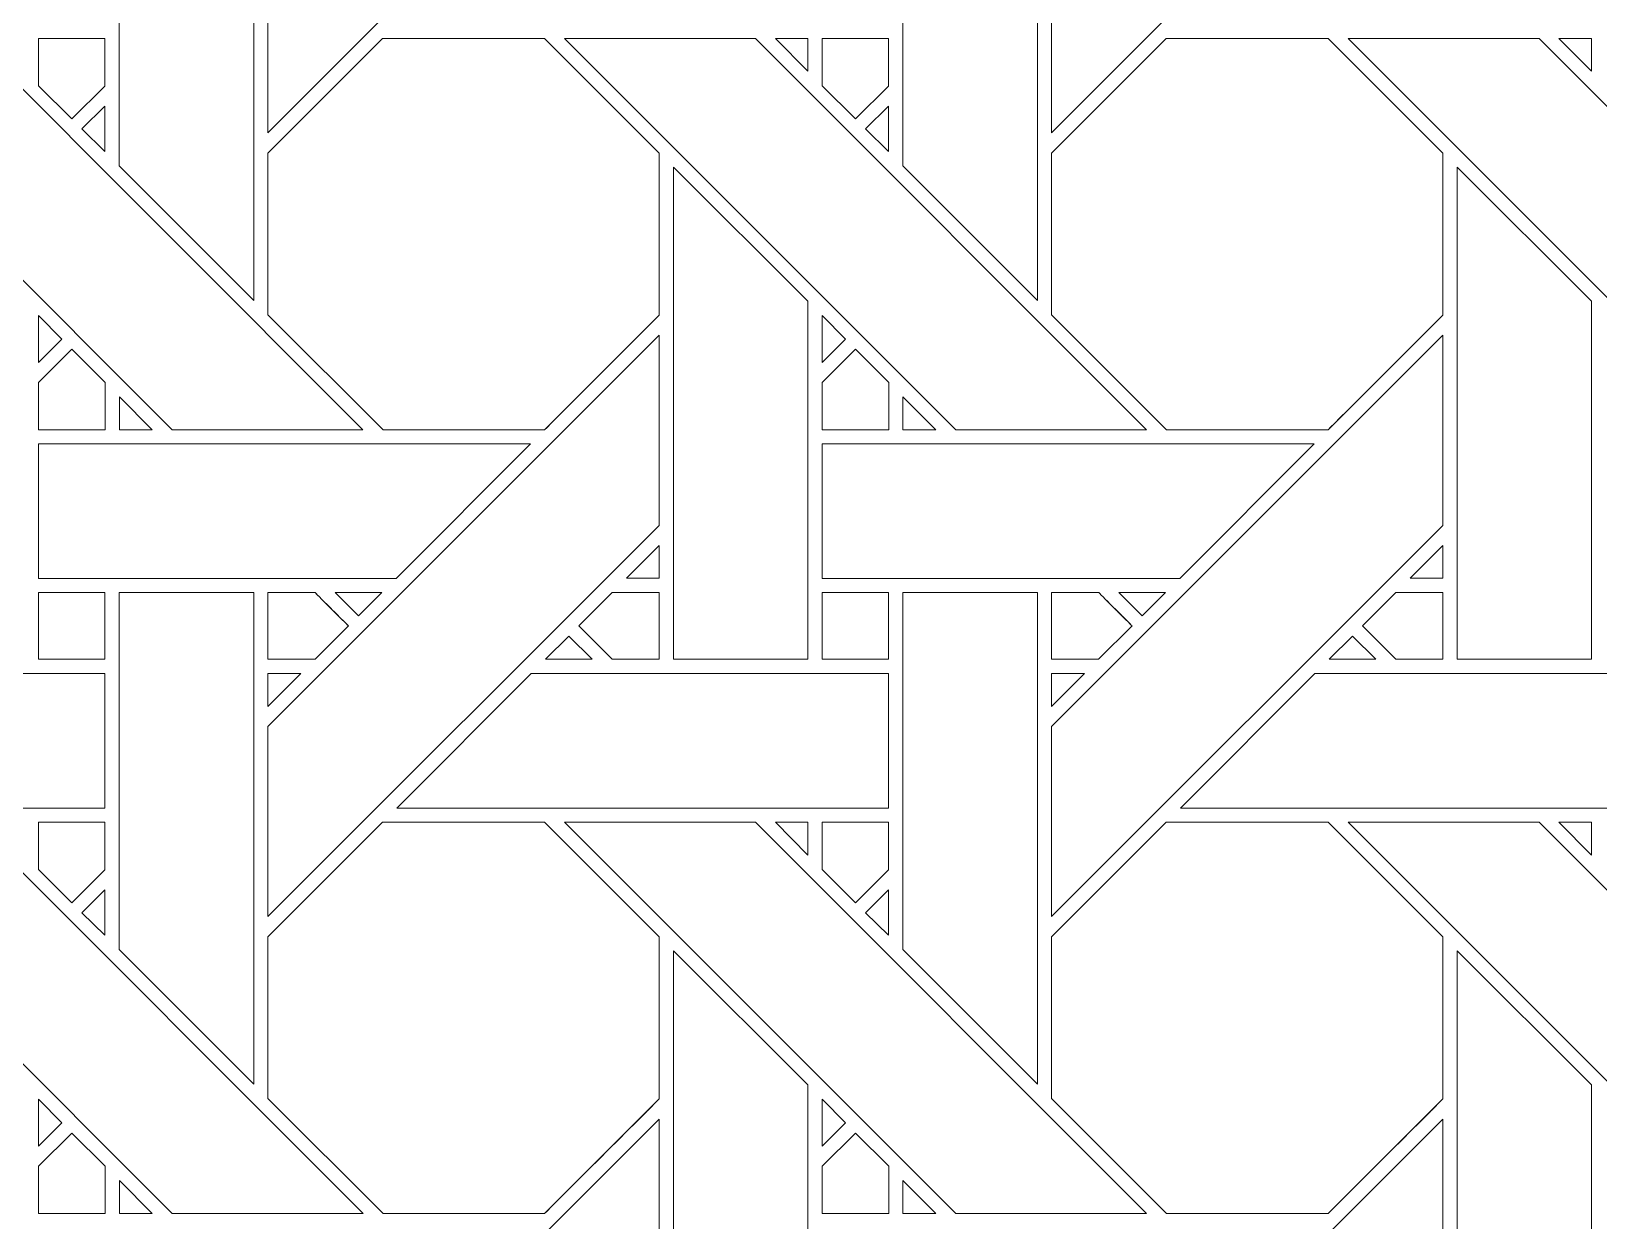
# Model space of a CAD drawing. Header units: inches. Extents: x 8.9 to 15.9, y 4.1 to 14.1.
# Drawn here: x 10.436 to 12.334, y 7.661 to 9.101 of the extents above; entities that cross this region are included whole.
import ezdxf

# ---------------------------------------------------------------- set-up
doc = ezdxf.new("R2010")
doc.units = ezdxf.units.IN
doc.header["$MEASUREMENT"] = 0
doc.layers.add('Design', color=7, linetype='Continuous', lineweight=0)

msp = doc.modelspace()

# ---------------------------------------------------------------- linework, layer by layer
at = {"layer": 'Design'}
for points, knots in [([(12.3829, 14.0948), (10.4499, 14.0948), (8.8829, 12.5278), (8.8829, 10.5948), (8.8829, 10.5948), (8.8829, 4.0948), (8.8829, 4.0948), (8.8829, 4.0948), (15.8829, 4.0948), (15.8829, 4.0948), (15.8829, 4.0948), (15.8829, 10.5948), (15.8829, 10.5948), (15.8829, 12.5278), (14.3159, 14.0948), (12.3829, 14.0948)], [0, 0, 0, 0, 1, 1, 1, 2, 2, 2, 3, 3, 3, 4, 4, 4, 5, 5, 5, 5]), ([(12.3829, 13.4898), (10.7865, 13.4898), (9.4879, 12.1911), (9.4879, 10.5948), (9.4879, 10.5948), (9.4879, 4.6998), (9.4879, 4.6998), (9.4879, 4.6998), (15.2779, 4.6998), (15.2779, 4.6998), (15.2779, 4.6998), (15.2779, 10.5948), (15.2779, 10.5948), (15.2779, 12.1911), (13.9792, 13.4898), (12.3829, 13.4898)], [0, 0, 0, 0, 1, 1, 1, 2, 2, 2, 3, 3, 3, 4, 4, 4, 5, 5, 5, 5]), ([(10.7229, 9.2081), (10.7229, 9.2081), (11.1966, 9.6817), (11.1966, 9.6817), (11.1966, 9.6817), (11.1966, 9.4516), (11.1966, 9.4516), (11.1966, 9.4516), (10.7229, 8.978), (10.7229, 8.978), (10.7229, 8.978), (10.7229, 9.2081), (10.7229, 9.2081)], [0, 0, 0, 0, 1, 1, 1, 2, 2, 2, 3, 3, 3, 4, 4, 4, 4]), ([(11.6717, 9.2081), (11.6717, 9.2081), (12.1453, 9.6817), (12.1453, 9.6817), (12.1453, 9.6817), (12.1453, 9.4516), (12.1453, 9.4516), (12.1453, 9.4516), (11.6717, 8.978), (11.6717, 8.978), (11.6717, 8.978), (11.6717, 9.2081), (11.6717, 9.2081)], [0, 0, 0, 0, 1, 1, 1, 2, 2, 2, 3, 3, 3, 4, 4, 4, 4]), ([(10.7058, 9.3702), (10.7058, 9.3702), (10.7058, 8.7751), (10.7058, 8.7751), (10.7058, 8.7751), (10.5429, 8.938), (10.5429, 8.938), (10.5429, 8.938), (10.5429, 9.3702), (10.5429, 9.3702), (10.5429, 9.3702), (10.7058, 9.3702), (10.7058, 9.3702)], [0, 0, 0, 0, 1, 1, 1, 2, 2, 2, 3, 3, 3, 4, 4, 4, 4]), ([(11.6545, 9.3702), (11.6545, 9.3702), (11.6545, 8.7751), (11.6545, 8.7751), (11.6545, 8.7751), (11.4916, 8.938), (11.4916, 8.938), (11.4916, 8.938), (11.4916, 9.3702), (11.4916, 9.3702), (11.4916, 9.3702), (11.6545, 9.3702), (11.6545, 9.3702)], [0, 0, 0, 0, 1, 1, 1, 2, 2, 2, 3, 3, 3, 4, 4, 4, 4]), ([(10.3643, 9.0923), (10.3643, 9.0923), (10.8379, 8.6187), (10.8379, 8.6187), (10.8379, 8.6187), (10.6069, 8.6187), (10.6069, 8.6187), (10.6069, 8.6187), (10.1334, 9.0923), (10.1334, 9.0923), (10.1334, 9.0923), (10.3643, 9.0923), (10.3643, 9.0923)], [0, 0, 0, 0, 1, 1, 1, 2, 2, 2, 3, 3, 3, 4, 4, 4, 4]), ([(10.5253, 9.0923), (10.5253, 9.0923), (10.5253, 9.0347), (10.5253, 9.0347), (10.5253, 9.0347), (10.4854, 8.9948), (10.4854, 8.9948), (10.4854, 8.9948), (10.445, 9.0351), (10.445, 9.0351), (10.445, 9.0351), (10.445, 9.0923), (10.445, 9.0923), (10.445, 9.0923), (10.5253, 9.0923), (10.5253, 9.0923)], [0, 0, 0, 0, 1, 1, 1, 2, 2, 2, 3, 3, 3, 4, 4, 4, 5, 5, 5, 5]), ([(10.4854, 8.9948), (10.4854, 8.9948), (10.445, 9.0351), (10.445, 9.0351), (10.445, 9.0351), (10.445, 9.0923), (10.445, 9.0923), (10.445, 9.0923), (10.5253, 9.0923), (10.5253, 9.0923), (10.5253, 9.0923), (10.5253, 9.0347), (10.5253, 9.0347), (10.5253, 9.0347), (10.4854, 8.9948), (10.4854, 8.9948)], [0, 0, 0, 0, 1, 1, 1, 2, 2, 2, 3, 3, 3, 4, 4, 4, 5, 5, 5, 5]), ([(10.8616, 9.0923), (10.8616, 9.0923), (11.0578, 9.0923), (11.0578, 9.0923), (11.0578, 9.0923), (11.1966, 8.9536), (11.1966, 8.9536), (11.1966, 8.9536), (11.1966, 8.7574), (11.1966, 8.7574), (11.1788, 8.7394), (11.0669, 8.6277), (11.0579, 8.6187), (11.0579, 8.6187), (10.8622, 8.6187), (10.8622, 8.6187), (10.8622, 8.6187), (10.7229, 8.7579), (10.7229, 8.7579), (10.7229, 8.7579), (10.7229, 8.9536), (10.7229, 8.9536), (10.7229, 8.9536), (10.8616, 9.0923), (10.8616, 9.0923)], [0, 0, 0, 0, 1, 1, 1, 2, 2, 2, 3, 3, 3, 4, 4, 4, 5, 5, 5, 6, 6, 6, 7, 7, 7, 8, 8, 8, 8]), ([(10.7229, 8.9536), (10.7229, 8.9536), (10.8616, 9.0923), (10.8616, 9.0923), (10.8616, 9.0923), (11.0578, 9.0923), (11.0578, 9.0923), (11.0578, 9.0923), (11.1966, 8.9536), (11.1966, 8.9536), (11.1966, 8.9536), (11.1966, 8.7574), (11.1966, 8.7574), (11.1787, 8.7394), (11.0668, 8.6277), (11.0579, 8.6187), (11.0579, 8.6187), (10.8622, 8.6187), (10.8622, 8.6187), (10.8622, 8.6187), (10.7229, 8.7579), (10.7229, 8.7579), (10.7229, 8.7579), (10.7229, 8.9536), (10.7229, 8.9536)], [0, 0, 0, 0, 1, 1, 1, 2, 2, 2, 3, 3, 3, 4, 4, 4, 5, 5, 5, 6, 6, 6, 7, 7, 7, 8, 8, 8, 8]), ([(11.313, 9.0923), (11.313, 9.0923), (11.7867, 8.6187), (11.7867, 8.6187), (11.7867, 8.6187), (11.5556, 8.6187), (11.5556, 8.6187), (11.5556, 8.6187), (11.0821, 9.0923), (11.0821, 9.0923), (11.0821, 9.0923), (11.313, 9.0923), (11.313, 9.0923)], [0, 0, 0, 0, 1, 1, 1, 2, 2, 2, 3, 3, 3, 4, 4, 4, 4]), ([(11.3766, 9.0923), (11.3766, 9.0923), (11.3766, 9.0525), (11.3766, 9.0525), (11.3766, 9.0525), (11.3372, 9.0923), (11.3372, 9.0923), (11.3372, 9.0923), (11.3766, 9.0923), (11.3766, 9.0923)], [0, 0, 0, 0, 1, 1, 1, 2, 2, 2, 3, 3, 3, 3]), ([(11.474, 9.0923), (11.474, 9.0923), (11.474, 9.0347), (11.474, 9.0347), (11.474, 9.0347), (11.4341, 8.9948), (11.4341, 8.9948), (11.4341, 8.9948), (11.3938, 9.0351), (11.3938, 9.0351), (11.3938, 9.0351), (11.3938, 9.0923), (11.3938, 9.0923), (11.3938, 9.0923), (11.474, 9.0923), (11.474, 9.0923)], [0, 0, 0, 0, 1, 1, 1, 2, 2, 2, 3, 3, 3, 4, 4, 4, 5, 5, 5, 5]), ([(11.4341, 8.9948), (11.4341, 8.9948), (11.3938, 9.0351), (11.3938, 9.0351), (11.3938, 9.0351), (11.3938, 9.0923), (11.3938, 9.0923), (11.3938, 9.0923), (11.474, 9.0923), (11.474, 9.0923), (11.474, 9.0923), (11.474, 9.0347), (11.474, 9.0347), (11.474, 9.0347), (11.4341, 8.9948), (11.4341, 8.9948)], [0, 0, 0, 0, 1, 1, 1, 2, 2, 2, 3, 3, 3, 4, 4, 4, 5, 5, 5, 5]), ([(11.8104, 9.0923), (11.8104, 9.0923), (12.0066, 9.0923), (12.0066, 9.0923), (12.0066, 9.0923), (12.1453, 8.9536), (12.1453, 8.9536), (12.1453, 8.9536), (12.1453, 8.7574), (12.1453, 8.7574), (12.1275, 8.7395), (12.0156, 8.6277), (12.0066, 8.6187), (12.0066, 8.6187), (11.8109, 8.6187), (11.8109, 8.6187), (11.8109, 8.6187), (11.6717, 8.7579), (11.6717, 8.7579), (11.6717, 8.7579), (11.6717, 8.9536), (11.6717, 8.9536), (11.6717, 8.9536), (11.8104, 9.0923), (11.8104, 9.0923)], [0, 0, 0, 0, 1, 1, 1, 2, 2, 2, 3, 3, 3, 4, 4, 4, 5, 5, 5, 6, 6, 6, 7, 7, 7, 8, 8, 8, 8]), ([(11.6717, 8.9536), (11.6717, 8.9536), (11.8104, 9.0923), (11.8104, 9.0923), (11.8104, 9.0923), (12.0066, 9.0923), (12.0066, 9.0923), (12.0066, 9.0923), (12.1453, 8.9536), (12.1453, 8.9536), (12.1453, 8.9536), (12.1453, 8.7574), (12.1453, 8.7574), (12.1273, 8.7393), (12.0155, 8.6276), (12.0066, 8.6187), (12.0066, 8.6187), (11.8109, 8.6187), (11.8109, 8.6187), (11.8109, 8.6187), (11.6717, 8.7579), (11.6717, 8.7579), (11.6717, 8.7579), (11.6717, 8.9536), (11.6717, 8.9536)], [0, 0, 0, 0, 1, 1, 1, 2, 2, 2, 3, 3, 3, 4, 4, 4, 5, 5, 5, 6, 6, 6, 7, 7, 7, 8, 8, 8, 8]), ([(12.5044, 8.6187), (12.5044, 8.6187), (12.0308, 9.0923), (12.0308, 9.0923), (12.0308, 9.0923), (12.2618, 9.0923), (12.2618, 9.0923), (12.2618, 9.0923), (12.7354, 8.6187), (12.7354, 8.6187), (12.7354, 8.6187), (12.5044, 8.6187), (12.5044, 8.6187)], [0, 0, 0, 0, 1, 1, 1, 2, 2, 2, 3, 3, 3, 4, 4, 4, 4]), ([(12.3253, 9.0923), (12.3253, 9.0923), (12.3253, 9.0525), (12.3253, 9.0525), (12.3253, 9.0525), (12.2859, 9.0923), (12.2859, 9.0923), (12.2859, 9.0923), (12.3253, 9.0923), (12.3253, 9.0923)], [0, 0, 0, 0, 1, 1, 1, 2, 2, 2, 3, 3, 3, 3]), ([(10.5253, 9.0105), (10.5253, 9.0105), (10.5253, 8.9553), (10.5253, 8.9553), (10.5253, 8.9553), (10.4976, 8.9827), (10.4976, 8.9827), (10.4976, 8.9827), (10.5253, 9.0105), (10.5253, 9.0105)], [0, 0, 0, 0, 1, 1, 1, 2, 2, 2, 3, 3, 3, 3]), ([(11.4741, 9.0105), (11.4741, 9.0105), (11.4741, 8.9553), (11.4741, 8.9553), (11.4741, 8.9553), (11.4463, 8.9827), (11.4463, 8.9827), (11.4463, 8.9827), (11.4741, 9.0105), (11.4741, 9.0105)], [0, 0, 0, 0, 1, 1, 1, 2, 2, 2, 3, 3, 3, 3]), ([(11.3765, 8.7744), (11.3765, 8.7744), (11.3765, 8.3407), (11.3765, 8.3407), (11.3765, 8.3407), (11.2137, 8.3407), (11.2137, 8.3407), (11.2137, 8.3407), (11.2137, 8.9365), (11.2137, 8.9365), (11.2137, 8.9365), (11.3765, 8.7744), (11.3765, 8.7744)], [0, 0, 0, 0, 1, 1, 1, 2, 2, 2, 3, 3, 3, 4, 4, 4, 4]), ([(12.1625, 8.3407), (12.1625, 8.3407), (12.1625, 8.9365), (12.1625, 8.9365), (12.1625, 8.9365), (12.3252, 8.7744), (12.3252, 8.7744), (12.3252, 8.7744), (12.3252, 8.3407), (12.3252, 8.3407), (12.3252, 8.3407), (12.1625, 8.3407), (12.1625, 8.3407)], [0, 0, 0, 0, 1, 1, 1, 2, 2, 2, 3, 3, 3, 4, 4, 4, 4]), ([(10.4451, 8.7001), (10.4451, 8.7001), (10.4451, 8.7569), (10.4451, 8.7569), (10.4451, 8.7569), (10.4733, 8.7283), (10.4733, 8.7283), (10.4733, 8.7283), (10.4451, 8.7001), (10.4451, 8.7001)], [0, 0, 0, 0, 1, 1, 1, 2, 2, 2, 3, 3, 3, 3]), ([(11.3938, 8.7001), (11.3938, 8.7001), (11.3938, 8.7569), (11.3938, 8.7569), (11.3938, 8.7569), (11.422, 8.7283), (11.422, 8.7283), (11.422, 8.7283), (11.3938, 8.7001), (11.3938, 8.7001)], [0, 0, 0, 0, 1, 1, 1, 2, 2, 2, 3, 3, 3, 3]), ([(10.7229, 8.2594), (10.7229, 8.2594), (11.1966, 8.733), (11.1966, 8.733), (11.1966, 8.733), (11.1966, 8.5029), (11.1966, 8.5029), (11.1966, 8.5029), (10.7229, 8.0293), (10.7229, 8.0293), (10.7229, 8.0293), (10.7229, 8.2594), (10.7229, 8.2594)], [0, 0, 0, 0, 1, 1, 1, 2, 2, 2, 3, 3, 3, 4, 4, 4, 4]), ([(11.6717, 8.2594), (11.6717, 8.2594), (12.1453, 8.733), (12.1453, 8.733), (12.1453, 8.733), (12.1453, 8.5029), (12.1453, 8.5029), (12.1453, 8.5029), (11.6717, 8.0293), (11.6717, 8.0293), (11.6717, 8.0293), (11.6717, 8.2594), (11.6717, 8.2594)], [0, 0, 0, 0, 1, 1, 1, 2, 2, 2, 3, 3, 3, 4, 4, 4, 4]), ([(10.4451, 8.6184), (10.4451, 8.6184), (10.4451, 8.6757), (10.4451, 8.6757), (10.4451, 8.6757), (10.4854, 8.7161), (10.4854, 8.7161), (10.4854, 8.7161), (10.5257, 8.6757), (10.5257, 8.6757), (10.5257, 8.6757), (10.5257, 8.6184), (10.5257, 8.6184), (10.5257, 8.6184), (10.4451, 8.6184), (10.4451, 8.6184)], [0, 0, 0, 0, 1, 1, 1, 2, 2, 2, 3, 3, 3, 4, 4, 4, 5, 5, 5, 5]), ([(10.4854, 8.7161), (10.4854, 8.7161), (10.5257, 8.6757), (10.5257, 8.6757), (10.5257, 8.6757), (10.5257, 8.6184), (10.5257, 8.6184), (10.5257, 8.6184), (10.4451, 8.6184), (10.4451, 8.6184), (10.4451, 8.6184), (10.4451, 8.6757), (10.4451, 8.6757), (10.4451, 8.6757), (10.4854, 8.7161), (10.4854, 8.7161)], [0, 0, 0, 0, 1, 1, 1, 2, 2, 2, 3, 3, 3, 4, 4, 4, 5, 5, 5, 5]), ([(11.3938, 8.6184), (11.3938, 8.6184), (11.3938, 8.6757), (11.3938, 8.6757), (11.3938, 8.6757), (11.4341, 8.7161), (11.4341, 8.7161), (11.4341, 8.7161), (11.4745, 8.6757), (11.4745, 8.6757), (11.4745, 8.6757), (11.4745, 8.6184), (11.4745, 8.6184), (11.4745, 8.6184), (11.3938, 8.6184), (11.3938, 8.6184)], [0, 0, 0, 0, 1, 1, 1, 2, 2, 2, 3, 3, 3, 4, 4, 4, 5, 5, 5, 5]), ([(11.4341, 8.7161), (11.4341, 8.7161), (11.4745, 8.6757), (11.4745, 8.6757), (11.4745, 8.6757), (11.4745, 8.6184), (11.4745, 8.6184), (11.4745, 8.6184), (11.3938, 8.6184), (11.3938, 8.6184), (11.3938, 8.6184), (11.3938, 8.6757), (11.3938, 8.6757), (11.3938, 8.6757), (11.4341, 8.7161), (11.4341, 8.7161)], [0, 0, 0, 0, 1, 1, 1, 2, 2, 2, 3, 3, 3, 4, 4, 4, 5, 5, 5, 5]), ([(10.543, 8.6187), (10.543, 8.6187), (10.543, 8.6585), (10.543, 8.6585), (10.543, 8.6585), (10.5827, 8.6187), (10.5827, 8.6187), (10.5827, 8.6187), (10.543, 8.6187), (10.543, 8.6187)], [0, 0, 0, 0, 1, 1, 1, 2, 2, 2, 3, 3, 3, 3]), ([(11.4917, 8.6187), (11.4917, 8.6187), (11.4917, 8.6585), (11.4917, 8.6585), (11.4917, 8.6585), (11.5314, 8.6187), (11.5314, 8.6187), (11.5314, 8.6187), (11.4917, 8.6187), (11.4917, 8.6187)], [0, 0, 0, 0, 1, 1, 1, 2, 2, 2, 3, 3, 3, 3]), ([(10.4451, 8.4387), (10.4451, 8.4387), (10.4451, 8.6014), (10.4451, 8.6014), (10.4451, 8.6014), (11.0408, 8.6014), (11.0408, 8.6014), (11.0408, 8.6014), (10.8781, 8.4387), (10.8781, 8.4387), (10.8781, 8.4387), (10.4451, 8.4387), (10.4451, 8.4387)], [0, 0, 0, 0, 1, 1, 1, 2, 2, 2, 3, 3, 3, 4, 4, 4, 4]), ([(11.3938, 8.4387), (11.3938, 8.4387), (11.3938, 8.6014), (11.3938, 8.6014), (11.3938, 8.6014), (11.9895, 8.6014), (11.9895, 8.6014), (11.9895, 8.6014), (11.8268, 8.4387), (11.8268, 8.4387), (11.8268, 8.4387), (11.3938, 8.4387), (11.3938, 8.4387)], [0, 0, 0, 0, 1, 1, 1, 2, 2, 2, 3, 3, 3, 4, 4, 4, 4]), ([(11.1568, 8.4388), (11.1568, 8.4388), (11.1966, 8.4785), (11.1966, 8.4785), (11.1966, 8.4785), (11.1966, 8.4388), (11.1966, 8.4388), (11.1966, 8.4388), (11.1568, 8.4388), (11.1568, 8.4388)], [0, 0, 0, 0, 1, 1, 1, 2, 2, 2, 3, 3, 3, 3]), ([(12.1056, 8.4388), (12.1056, 8.4388), (12.1453, 8.4785), (12.1453, 8.4785), (12.1453, 8.4785), (12.1453, 8.4388), (12.1453, 8.4388), (12.1453, 8.4388), (12.1056, 8.4388), (12.1056, 8.4388)], [0, 0, 0, 0, 1, 1, 1, 2, 2, 2, 3, 3, 3, 3]), ([(10.5253, 8.3407), (10.5253, 8.3407), (10.4451, 8.3407), (10.4451, 8.3407), (10.4451, 8.3407), (10.4451, 8.4215), (10.4451, 8.4215), (10.4451, 8.4215), (10.5253, 8.4215), (10.5253, 8.4215), (10.5253, 8.4215), (10.5253, 8.3407), (10.5253, 8.3407)], [0, 0, 0, 0, 1, 1, 1, 2, 2, 2, 3, 3, 3, 4, 4, 4, 4]), ([(10.4451, 8.4215), (10.4451, 8.4215), (10.5253, 8.4215), (10.5253, 8.4215), (10.5253, 8.4215), (10.5253, 8.3407), (10.5253, 8.3407), (10.5253, 8.3407), (10.4451, 8.3407), (10.4451, 8.3407), (10.4451, 8.3407), (10.4451, 8.4215), (10.4451, 8.4215)], [0, 0, 0, 0, 1, 1, 1, 2, 2, 2, 3, 3, 3, 4, 4, 4, 4]), ([(10.7058, 8.4215), (10.7058, 8.4215), (10.7058, 7.8264), (10.7058, 7.8264), (10.7058, 7.8264), (10.5429, 7.9893), (10.5429, 7.9893), (10.5429, 7.9893), (10.5429, 8.4215), (10.5429, 8.4215), (10.5429, 8.4215), (10.7058, 8.4215), (10.7058, 8.4215)], [0, 0, 0, 0, 1, 1, 1, 2, 2, 2, 3, 3, 3, 4, 4, 4, 4]), ([(10.78, 8.4215), (10.7851, 8.4163), (10.8159, 8.3855), (10.8203, 8.3811), (10.8203, 8.3811), (10.7799, 8.3407), (10.7799, 8.3407), (10.7799, 8.3407), (10.7229, 8.3407), (10.7229, 8.3407), (10.7229, 8.3407), (10.7229, 8.4215), (10.7229, 8.4215), (10.7229, 8.4215), (10.78, 8.4215), (10.78, 8.4215)], [0, 0, 0, 0, 1, 1, 1, 2, 2, 2, 3, 3, 3, 4, 4, 4, 5, 5, 5, 5]), ([(10.8052, 8.3963), (10.8052, 8.3963), (10.8203, 8.3811), (10.8203, 8.3811), (10.8203, 8.3811), (10.7799, 8.3407), (10.7799, 8.3407), (10.7799, 8.3407), (10.7229, 8.3407), (10.7229, 8.3407), (10.7229, 8.3407), (10.7229, 8.4215), (10.7229, 8.4215), (10.7229, 8.4215), (10.78, 8.4215), (10.78, 8.4215), (10.7855, 8.416), (10.7957, 8.4058), (10.8052, 8.3963)], [0, 0, 0, 0, 1, 1, 1, 2, 2, 2, 3, 3, 3, 4, 4, 4, 5, 5, 5, 6, 6, 6, 6]), ([(10.8044, 8.4215), (10.8044, 8.4215), (10.8608, 8.4215), (10.8608, 8.4215), (10.8608, 8.4215), (10.8326, 8.3933), (10.8326, 8.3933), (10.8326, 8.3933), (10.8044, 8.4215), (10.8044, 8.4215)], [0, 0, 0, 0, 1, 1, 1, 2, 2, 2, 3, 3, 3, 3]), ([(11.1966, 8.4215), (11.1966, 8.4215), (11.1966, 8.3407), (11.1966, 8.3407), (11.1966, 8.3407), (11.1395, 8.3407), (11.1395, 8.3407), (11.1395, 8.3407), (11.0991, 8.3811), (11.0991, 8.3811), (11.0991, 8.3811), (11.1396, 8.4215), (11.1396, 8.4215), (11.1396, 8.4215), (11.1966, 8.4215), (11.1966, 8.4215)], [0, 0, 0, 0, 1, 1, 1, 2, 2, 2, 3, 3, 3, 4, 4, 4, 5, 5, 5, 5]), ([(11.0991, 8.3811), (11.0991, 8.3811), (11.1396, 8.4215), (11.1396, 8.4215), (11.1396, 8.4215), (11.1966, 8.4215), (11.1966, 8.4215), (11.1966, 8.4215), (11.1966, 8.3407), (11.1966, 8.3407), (11.1966, 8.3407), (11.1395, 8.3407), (11.1395, 8.3407), (11.1395, 8.3407), (11.0991, 8.3811), (11.0991, 8.3811)], [0, 0, 0, 0, 1, 1, 1, 2, 2, 2, 3, 3, 3, 4, 4, 4, 5, 5, 5, 5]), ([(11.474, 8.3407), (11.474, 8.3407), (11.3938, 8.3407), (11.3938, 8.3407), (11.3938, 8.3407), (11.3938, 8.4215), (11.3938, 8.4215), (11.3938, 8.4215), (11.474, 8.4215), (11.474, 8.4215), (11.474, 8.4215), (11.474, 8.3407), (11.474, 8.3407)], [0, 0, 0, 0, 1, 1, 1, 2, 2, 2, 3, 3, 3, 4, 4, 4, 4]), ([(11.3938, 8.4215), (11.3938, 8.4215), (11.474, 8.4215), (11.474, 8.4215), (11.474, 8.4215), (11.474, 8.3407), (11.474, 8.3407), (11.474, 8.3407), (11.3938, 8.3407), (11.3938, 8.3407), (11.3938, 8.3407), (11.3938, 8.4215), (11.3938, 8.4215)], [0, 0, 0, 0, 1, 1, 1, 2, 2, 2, 3, 3, 3, 4, 4, 4, 4]), ([(11.6545, 8.4215), (11.6545, 8.4215), (11.6545, 7.8264), (11.6545, 7.8264), (11.6545, 7.8264), (11.4916, 7.9893), (11.4916, 7.9893), (11.4916, 7.9893), (11.4916, 8.4215), (11.4916, 8.4215), (11.4916, 8.4215), (11.6545, 8.4215), (11.6545, 8.4215)], [0, 0, 0, 0, 1, 1, 1, 2, 2, 2, 3, 3, 3, 4, 4, 4, 4]), ([(11.7287, 8.4215), (11.7339, 8.4163), (11.7646, 8.3855), (11.7691, 8.3811), (11.7691, 8.3811), (11.7286, 8.3407), (11.7286, 8.3407), (11.7286, 8.3407), (11.6717, 8.3407), (11.6717, 8.3407), (11.6717, 8.3407), (11.6717, 8.4215), (11.6717, 8.4215), (11.6717, 8.4215), (11.7287, 8.4215), (11.7287, 8.4215)], [0, 0, 0, 0, 1, 1, 1, 2, 2, 2, 3, 3, 3, 4, 4, 4, 5, 5, 5, 5]), ([(11.7691, 8.3811), (11.7691, 8.3811), (11.7286, 8.3407), (11.7286, 8.3407), (11.7286, 8.3407), (11.6717, 8.3407), (11.6717, 8.3407), (11.6717, 8.3407), (11.6717, 8.4215), (11.6717, 8.4215), (11.6717, 8.4215), (11.7287, 8.4215), (11.7287, 8.4215), (11.734, 8.4162), (11.7648, 8.3853), (11.7691, 8.3811)], [0, 0, 0, 0, 1, 1, 1, 2, 2, 2, 3, 3, 3, 4, 4, 4, 5, 5, 5, 5]), ([(11.7531, 8.4215), (11.7531, 8.4215), (11.8096, 8.4215), (11.8096, 8.4215), (11.8096, 8.4215), (11.7813, 8.3933), (11.7813, 8.3933), (11.7813, 8.3933), (11.7531, 8.4215), (11.7531, 8.4215)], [0, 0, 0, 0, 1, 1, 1, 2, 2, 2, 3, 3, 3, 3]), ([(12.1453, 8.4215), (12.1453, 8.4215), (12.1453, 8.3407), (12.1453, 8.3407), (12.1453, 8.3407), (12.0882, 8.3407), (12.0882, 8.3407), (12.0882, 8.3407), (12.0479, 8.3811), (12.0479, 8.3811), (12.0479, 8.3811), (12.0883, 8.4215), (12.0883, 8.4215), (12.0883, 8.4215), (12.1453, 8.4215), (12.1453, 8.4215)], [0, 0, 0, 0, 1, 1, 1, 2, 2, 2, 3, 3, 3, 4, 4, 4, 5, 5, 5, 5]), ([(12.0479, 8.3811), (12.0479, 8.3811), (12.0883, 8.4215), (12.0883, 8.4215), (12.0883, 8.4215), (12.1453, 8.4215), (12.1453, 8.4215), (12.1453, 8.4215), (12.1453, 8.3407), (12.1453, 8.3407), (12.1453, 8.3407), (12.0882, 8.3407), (12.0882, 8.3407), (12.0882, 8.3407), (12.0479, 8.3811), (12.0479, 8.3811)], [0, 0, 0, 0, 1, 1, 1, 2, 2, 2, 3, 3, 3, 4, 4, 4, 5, 5, 5, 5]), ([(11.1153, 8.3407), (11.1153, 8.3407), (11.0588, 8.3407), (11.0588, 8.3407), (11.0588, 8.3407), (11.087, 8.3689), (11.087, 8.3689), (11.087, 8.3689), (11.1153, 8.3407), (11.1153, 8.3407)], [0, 0, 0, 0, 1, 1, 1, 2, 2, 2, 3, 3, 3, 3]), ([(12.064, 8.3407), (12.064, 8.3407), (12.0075, 8.3407), (12.0075, 8.3407), (12.0075, 8.3407), (12.0358, 8.3689), (12.0358, 8.3689), (12.0358, 8.3689), (12.064, 8.3407), (12.064, 8.3407)], [0, 0, 0, 0, 1, 1, 1, 2, 2, 2, 3, 3, 3, 3]), ([(10.5253, 8.3235), (10.5253, 8.3235), (10.5253, 8.1607), (10.5253, 8.1607), (10.5253, 8.1607), (9.9301, 8.1607), (9.9301, 8.1607), (9.9301, 8.1607), (10.0929, 8.3235), (10.0929, 8.3235), (10.0929, 8.3235), (10.5253, 8.3235), (10.5253, 8.3235)], [0, 0, 0, 0, 1, 1, 1, 2, 2, 2, 3, 3, 3, 4, 4, 4, 4]), ([(10.7628, 8.3235), (10.7628, 8.3235), (10.7229, 8.2837), (10.7229, 8.2837), (10.7229, 8.2837), (10.7229, 8.3235), (10.7229, 8.3235), (10.7229, 8.3235), (10.7628, 8.3235), (10.7628, 8.3235)], [0, 0, 0, 0, 1, 1, 1, 2, 2, 2, 3, 3, 3, 3]), ([(11.0416, 8.3235), (11.0416, 8.3235), (11.4741, 8.3235), (11.4741, 8.3235), (11.4741, 8.3235), (11.4741, 8.1607), (11.4741, 8.1607), (11.4741, 8.1607), (10.8788, 8.1607), (10.8788, 8.1607), (10.8788, 8.1607), (11.0416, 8.3235), (11.0416, 8.3235)], [0, 0, 0, 0, 1, 1, 1, 2, 2, 2, 3, 3, 3, 4, 4, 4, 4]), ([(11.7115, 8.3235), (11.7115, 8.3235), (11.6717, 8.2837), (11.6717, 8.2837), (11.6717, 8.2837), (11.6717, 8.3235), (11.6717, 8.3235), (11.6717, 8.3235), (11.7115, 8.3235), (11.7115, 8.3235)], [0, 0, 0, 0, 1, 1, 1, 2, 2, 2, 3, 3, 3, 3]), ([(11.9904, 8.3235), (11.9904, 8.3235), (12.4228, 8.3235), (12.4228, 8.3235), (12.4228, 8.3235), (12.4228, 8.1607), (12.4228, 8.1607), (12.4228, 8.1607), (11.8275, 8.1607), (11.8275, 8.1607), (11.8275, 8.1607), (11.9904, 8.3235), (11.9904, 8.3235)], [0, 0, 0, 0, 1, 1, 1, 2, 2, 2, 3, 3, 3, 4, 4, 4, 4]), ([(10.3643, 8.1436), (10.3643, 8.1436), (10.838, 7.67), (10.838, 7.67), (10.838, 7.67), (10.6069, 7.67), (10.6069, 7.67), (10.6069, 7.67), (10.1334, 8.1436), (10.1334, 8.1436), (10.1334, 8.1436), (10.3643, 8.1436), (10.3643, 8.1436)], [0, 0, 0, 0, 1, 1, 1, 2, 2, 2, 3, 3, 3, 4, 4, 4, 4]), ([(10.5253, 8.1436), (10.5253, 8.1436), (10.5253, 8.086), (10.5253, 8.086), (10.5253, 8.086), (10.4854, 8.046), (10.4854, 8.046), (10.4854, 8.046), (10.445, 8.0864), (10.445, 8.0864), (10.445, 8.0864), (10.445, 8.1436), (10.445, 8.1436), (10.445, 8.1436), (10.5253, 8.1436), (10.5253, 8.1436)], [0, 0, 0, 0, 1, 1, 1, 2, 2, 2, 3, 3, 3, 4, 4, 4, 5, 5, 5, 5]), ([(10.4854, 8.046), (10.4854, 8.046), (10.445, 8.0864), (10.445, 8.0864), (10.445, 8.0864), (10.445, 8.1436), (10.445, 8.1436), (10.445, 8.1436), (10.5253, 8.1436), (10.5253, 8.1436), (10.5253, 8.1436), (10.5253, 8.086), (10.5253, 8.086), (10.5253, 8.086), (10.4854, 8.046), (10.4854, 8.046)], [0, 0, 0, 0, 1, 1, 1, 2, 2, 2, 3, 3, 3, 4, 4, 4, 5, 5, 5, 5]), ([(10.8616, 8.1436), (10.8616, 8.1436), (11.0578, 8.1436), (11.0578, 8.1436), (11.0578, 8.1436), (11.1966, 8.0049), (11.1966, 8.0049), (11.1966, 8.0049), (11.1966, 7.8086), (11.1966, 7.8086), (11.1788, 7.7907), (11.0669, 7.679), (11.0579, 7.67), (11.0579, 7.67), (10.8622, 7.67), (10.8622, 7.67), (10.8622, 7.67), (10.7229, 7.8092), (10.7229, 7.8092), (10.7229, 7.8092), (10.7229, 8.0049), (10.7229, 8.0049), (10.7229, 8.0049), (10.8616, 8.1436), (10.8616, 8.1436)], [0, 0, 0, 0, 1, 1, 1, 2, 2, 2, 3, 3, 3, 4, 4, 4, 5, 5, 5, 6, 6, 6, 7, 7, 7, 8, 8, 8, 8]), ([(10.7229, 8.0049), (10.7229, 8.0049), (10.8616, 8.1436), (10.8616, 8.1436), (10.8616, 8.1436), (11.0578, 8.1436), (11.0578, 8.1436), (11.0578, 8.1436), (11.1966, 8.0049), (11.1966, 8.0049), (11.1966, 8.0049), (11.1966, 7.8086), (11.1966, 7.8086), (11.1786, 7.7905), (11.0667, 7.6788), (11.0579, 7.67), (11.0579, 7.67), (10.8622, 7.67), (10.8622, 7.67), (10.8622, 7.67), (10.7229, 7.8092), (10.7229, 7.8092), (10.7229, 7.8092), (10.7229, 8.0049), (10.7229, 8.0049)], [0, 0, 0, 0, 1, 1, 1, 2, 2, 2, 3, 3, 3, 4, 4, 4, 5, 5, 5, 6, 6, 6, 7, 7, 7, 8, 8, 8, 8]), ([(11.313, 8.1436), (11.313, 8.1436), (11.7867, 7.67), (11.7867, 7.67), (11.7867, 7.67), (11.5556, 7.67), (11.5556, 7.67), (11.5556, 7.67), (11.0821, 8.1436), (11.0821, 8.1436), (11.0821, 8.1436), (11.313, 8.1436), (11.313, 8.1436)], [0, 0, 0, 0, 1, 1, 1, 2, 2, 2, 3, 3, 3, 4, 4, 4, 4]), ([(11.3766, 8.1436), (11.3766, 8.1436), (11.3766, 8.1038), (11.3766, 8.1038), (11.3766, 8.1038), (11.3372, 8.1436), (11.3372, 8.1436), (11.3372, 8.1436), (11.3766, 8.1436), (11.3766, 8.1436)], [0, 0, 0, 0, 1, 1, 1, 2, 2, 2, 3, 3, 3, 3]), ([(11.474, 8.1436), (11.474, 8.1436), (11.474, 8.086), (11.474, 8.086), (11.474, 8.086), (11.4341, 8.046), (11.4341, 8.046), (11.4341, 8.046), (11.3938, 8.0864), (11.3938, 8.0864), (11.3938, 8.0864), (11.3938, 8.1436), (11.3938, 8.1436), (11.3938, 8.1436), (11.474, 8.1436), (11.474, 8.1436)], [0, 0, 0, 0, 1, 1, 1, 2, 2, 2, 3, 3, 3, 4, 4, 4, 5, 5, 5, 5]), ([(11.4341, 8.046), (11.4341, 8.046), (11.3938, 8.0864), (11.3938, 8.0864), (11.3938, 8.0864), (11.3938, 8.1436), (11.3938, 8.1436), (11.3938, 8.1436), (11.474, 8.1436), (11.474, 8.1436), (11.474, 8.1436), (11.474, 8.086), (11.474, 8.086), (11.474, 8.086), (11.4341, 8.046), (11.4341, 8.046)], [0, 0, 0, 0, 1, 1, 1, 2, 2, 2, 3, 3, 3, 4, 4, 4, 5, 5, 5, 5]), ([(11.8104, 8.1436), (11.8104, 8.1436), (12.0066, 8.1436), (12.0066, 8.1436), (12.0066, 8.1436), (12.1453, 8.0049), (12.1453, 8.0049), (12.1453, 8.0049), (12.1453, 7.8086), (12.1453, 7.8086), (12.1275, 7.7907), (12.0156, 7.679), (12.0066, 7.67), (12.0066, 7.67), (11.8109, 7.67), (11.8109, 7.67), (11.8109, 7.67), (11.6717, 7.8092), (11.6717, 7.8092), (11.6717, 7.8092), (11.6717, 8.0049), (11.6717, 8.0049), (11.6717, 8.0049), (11.8104, 8.1436), (11.8104, 8.1436)], [0, 0, 0, 0, 1, 1, 1, 2, 2, 2, 3, 3, 3, 4, 4, 4, 5, 5, 5, 6, 6, 6, 7, 7, 7, 8, 8, 8, 8]), ([(11.6717, 8.0049), (11.6717, 8.0049), (11.8104, 8.1436), (11.8104, 8.1436), (11.8104, 8.1436), (12.0066, 8.1436), (12.0066, 8.1436), (12.0066, 8.1436), (12.1453, 8.0049), (12.1453, 8.0049), (12.1453, 8.0049), (12.1453, 7.8086), (12.1453, 7.8086), (12.1274, 7.7906), (12.0155, 7.6789), (12.0066, 7.67), (12.0066, 7.67), (11.8109, 7.67), (11.8109, 7.67), (11.8109, 7.67), (11.6717, 7.8092), (11.6717, 7.8092), (11.6717, 7.8092), (11.6717, 8.0049), (11.6717, 8.0049)], [0, 0, 0, 0, 1, 1, 1, 2, 2, 2, 3, 3, 3, 4, 4, 4, 5, 5, 5, 6, 6, 6, 7, 7, 7, 8, 8, 8, 8]), ([(12.5044, 7.67), (12.5044, 7.67), (12.0308, 8.1436), (12.0308, 8.1436), (12.0308, 8.1436), (12.2618, 8.1436), (12.2618, 8.1436), (12.2618, 8.1436), (12.7354, 7.67), (12.7354, 7.67), (12.7354, 7.67), (12.5044, 7.67), (12.5044, 7.67)], [0, 0, 0, 0, 1, 1, 1, 2, 2, 2, 3, 3, 3, 4, 4, 4, 4]), ([(12.3253, 8.1436), (12.3253, 8.1436), (12.3253, 8.1038), (12.3253, 8.1038), (12.3253, 8.1038), (12.2859, 8.1436), (12.2859, 8.1436), (12.2859, 8.1436), (12.3253, 8.1436), (12.3253, 8.1436)], [0, 0, 0, 0, 1, 1, 1, 2, 2, 2, 3, 3, 3, 3]), ([(10.5253, 8.0618), (10.5253, 8.0618), (10.5253, 8.0066), (10.5253, 8.0066), (10.5253, 8.0066), (10.4976, 8.034), (10.4976, 8.034), (10.4976, 8.034), (10.5253, 8.0618), (10.5253, 8.0618)], [0, 0, 0, 0, 1, 1, 1, 2, 2, 2, 3, 3, 3, 3]), ([(11.4741, 8.0618), (11.4741, 8.0618), (11.4741, 8.0066), (11.4741, 8.0066), (11.4741, 8.0066), (11.4463, 8.034), (11.4463, 8.034), (11.4463, 8.034), (11.4741, 8.0618), (11.4741, 8.0618)], [0, 0, 0, 0, 1, 1, 1, 2, 2, 2, 3, 3, 3, 3]), ([(11.3765, 7.8256), (11.3765, 7.8256), (11.3765, 7.392), (11.3765, 7.392), (11.3765, 7.392), (11.2137, 7.392), (11.2137, 7.392), (11.2137, 7.392), (11.2137, 7.9878), (11.2137, 7.9878), (11.2137, 7.9878), (11.3765, 7.8256), (11.3765, 7.8256)], [0, 0, 0, 0, 1, 1, 1, 2, 2, 2, 3, 3, 3, 4, 4, 4, 4]), ([(12.1625, 7.392), (12.1625, 7.392), (12.1625, 7.9878), (12.1625, 7.9878), (12.1625, 7.9878), (12.3252, 7.8256), (12.3252, 7.8256), (12.3252, 7.8256), (12.3252, 7.392), (12.3252, 7.392), (12.3252, 7.392), (12.1625, 7.392), (12.1625, 7.392)], [0, 0, 0, 0, 1, 1, 1, 2, 2, 2, 3, 3, 3, 4, 4, 4, 4]), ([(10.4451, 7.7514), (10.4451, 7.7514), (10.4451, 7.8082), (10.4451, 7.8082), (10.4451, 7.8082), (10.4733, 7.7796), (10.4733, 7.7796), (10.4733, 7.7796), (10.4451, 7.7514), (10.4451, 7.7514)], [0, 0, 0, 0, 1, 1, 1, 2, 2, 2, 3, 3, 3, 3]), ([(11.3938, 7.7514), (11.3938, 7.7514), (11.3938, 7.8082), (11.3938, 7.8082), (11.3938, 7.8082), (11.422, 7.7796), (11.422, 7.7796), (11.422, 7.7796), (11.3938, 7.7514), (11.3938, 7.7514)], [0, 0, 0, 0, 1, 1, 1, 2, 2, 2, 3, 3, 3, 3]), ([(10.7229, 7.3106), (10.7229, 7.3106), (11.1966, 7.7842), (11.1966, 7.7842), (11.1966, 7.7842), (11.1966, 7.5542), (11.1966, 7.5542), (11.1966, 7.5542), (10.7229, 7.0805), (10.7229, 7.0805), (10.7229, 7.0805), (10.7229, 7.3106), (10.7229, 7.3106)], [0, 0, 0, 0, 1, 1, 1, 2, 2, 2, 3, 3, 3, 4, 4, 4, 4]), ([(11.6717, 7.3106), (11.6717, 7.3106), (12.1453, 7.7842), (12.1453, 7.7842), (12.1453, 7.7842), (12.1453, 7.5542), (12.1453, 7.5542), (12.1453, 7.5542), (11.6717, 7.0805), (11.6717, 7.0805), (11.6717, 7.0805), (11.6717, 7.3106), (11.6717, 7.3106)], [0, 0, 0, 0, 1, 1, 1, 2, 2, 2, 3, 3, 3, 4, 4, 4, 4]), ([(10.4451, 7.6697), (10.4451, 7.6697), (10.4451, 7.727), (10.4451, 7.727), (10.4451, 7.727), (10.4854, 7.7673), (10.4854, 7.7673), (10.4854, 7.7673), (10.5257, 7.727), (10.5257, 7.727), (10.5257, 7.727), (10.5257, 7.6697), (10.5257, 7.6697), (10.5257, 7.6697), (10.4451, 7.6697), (10.4451, 7.6697)], [0, 0, 0, 0, 1, 1, 1, 2, 2, 2, 3, 3, 3, 4, 4, 4, 5, 5, 5, 5]), ([(10.4854, 7.7673), (10.4854, 7.7673), (10.5257, 7.727), (10.5257, 7.727), (10.5257, 7.727), (10.5257, 7.6697), (10.5257, 7.6697), (10.5257, 7.6697), (10.4451, 7.6697), (10.4451, 7.6697), (10.4451, 7.6697), (10.4451, 7.727), (10.4451, 7.727), (10.4451, 7.727), (10.4854, 7.7673), (10.4854, 7.7673)], [0, 0, 0, 0, 1, 1, 1, 2, 2, 2, 3, 3, 3, 4, 4, 4, 5, 5, 5, 5]), ([(11.3938, 7.6697), (11.3938, 7.6697), (11.3938, 7.727), (11.3938, 7.727), (11.3938, 7.727), (11.4341, 7.7673), (11.4341, 7.7673), (11.4341, 7.7673), (11.4745, 7.727), (11.4745, 7.727), (11.4745, 7.727), (11.4745, 7.6697), (11.4745, 7.6697), (11.4745, 7.6697), (11.3938, 7.6697), (11.3938, 7.6697)], [0, 0, 0, 0, 1, 1, 1, 2, 2, 2, 3, 3, 3, 4, 4, 4, 5, 5, 5, 5]), ([(11.4341, 7.7673), (11.4341, 7.7673), (11.4745, 7.727), (11.4745, 7.727), (11.4745, 7.727), (11.4745, 7.6697), (11.4745, 7.6697), (11.4745, 7.6697), (11.3938, 7.6697), (11.3938, 7.6697), (11.3938, 7.6697), (11.3938, 7.727), (11.3938, 7.727), (11.3938, 7.727), (11.4341, 7.7673), (11.4341, 7.7673)], [0, 0, 0, 0, 1, 1, 1, 2, 2, 2, 3, 3, 3, 4, 4, 4, 5, 5, 5, 5]), ([(10.543, 7.6699), (10.543, 7.6699), (10.543, 7.7097), (10.543, 7.7097), (10.543, 7.7097), (10.5827, 7.6699), (10.5827, 7.6699), (10.5827, 7.6699), (10.543, 7.6699), (10.543, 7.6699)], [0, 0, 0, 0, 1, 1, 1, 2, 2, 2, 3, 3, 3, 3]), ([(11.4917, 7.6699), (11.4917, 7.6699), (11.4917, 7.7097), (11.4917, 7.7097), (11.4917, 7.7097), (11.5314, 7.6699), (11.5314, 7.6699), (11.5314, 7.6699), (11.4917, 7.6699), (11.4917, 7.6699)], [0, 0, 0, 0, 1, 1, 1, 2, 2, 2, 3, 3, 3, 3])]:
    msp.add_open_spline(points, degree=3, knots=knots, dxfattribs=at)

doc.saveas('drawing.dxf')
